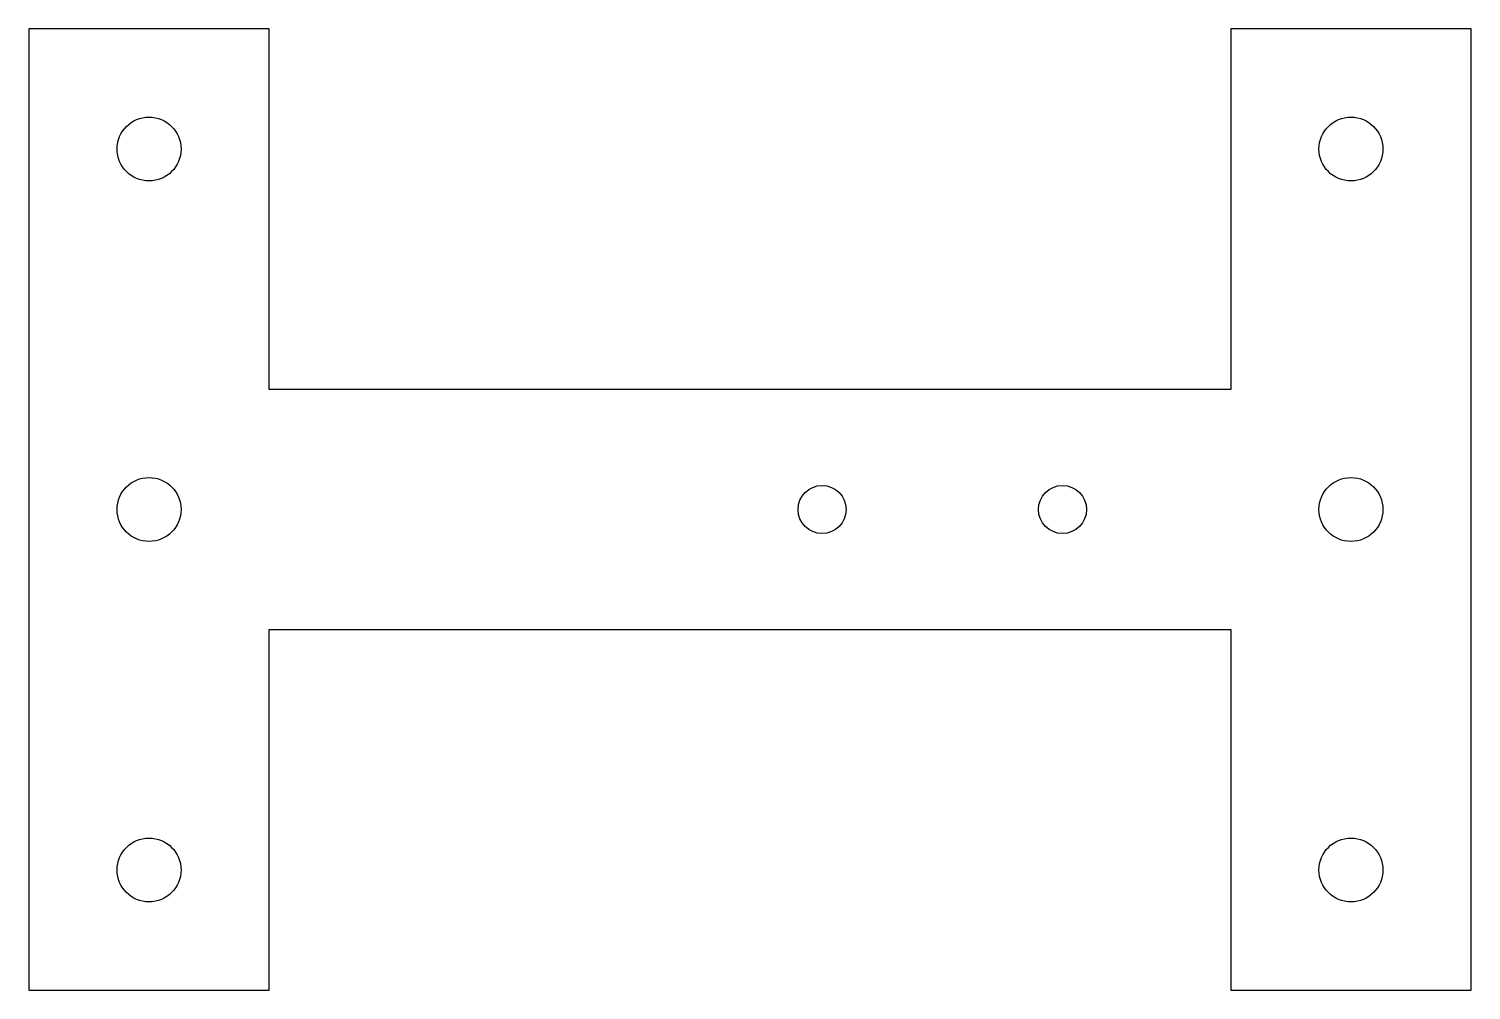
# Model space of a CAD drawing. Header units: inches. Extents: x -6 to 0, y -2.5 to 1.5.
import ezdxf

# ---------------------------------------------------------------- set-up
doc = ezdxf.new("R2010")
doc.units = ezdxf.units.IN
doc.header["$MEASUREMENT"] = 0

msp = doc.modelspace()

# ---------------------------------------------------------------- linework, layer by layer
msp.add_lwpolyline([(0, -2.5), (0, 1.5), (-1, 1.5), (-1, 0), (-5, 0), (-5, 1.5), (-6, 1.5), (-6, -2.5), (-5, -2.5), (-5, -1), (-1, -1), (-1, -2.5)], close=True)
for centre, radius in [((-5.5, 1), 0.133), ((-0.5, 1), 0.133), ((-5.5, -0.5), 0.133), ((-2.7, -0.5), 0.1), ((-1.7, -0.5), 0.1), ((-0.5, -0.5), 0.133), ((-5.5, -2), 0.133), ((-0.5, -2), 0.133)]:
    msp.add_circle(centre, radius)

doc.saveas('drawing.dxf')
